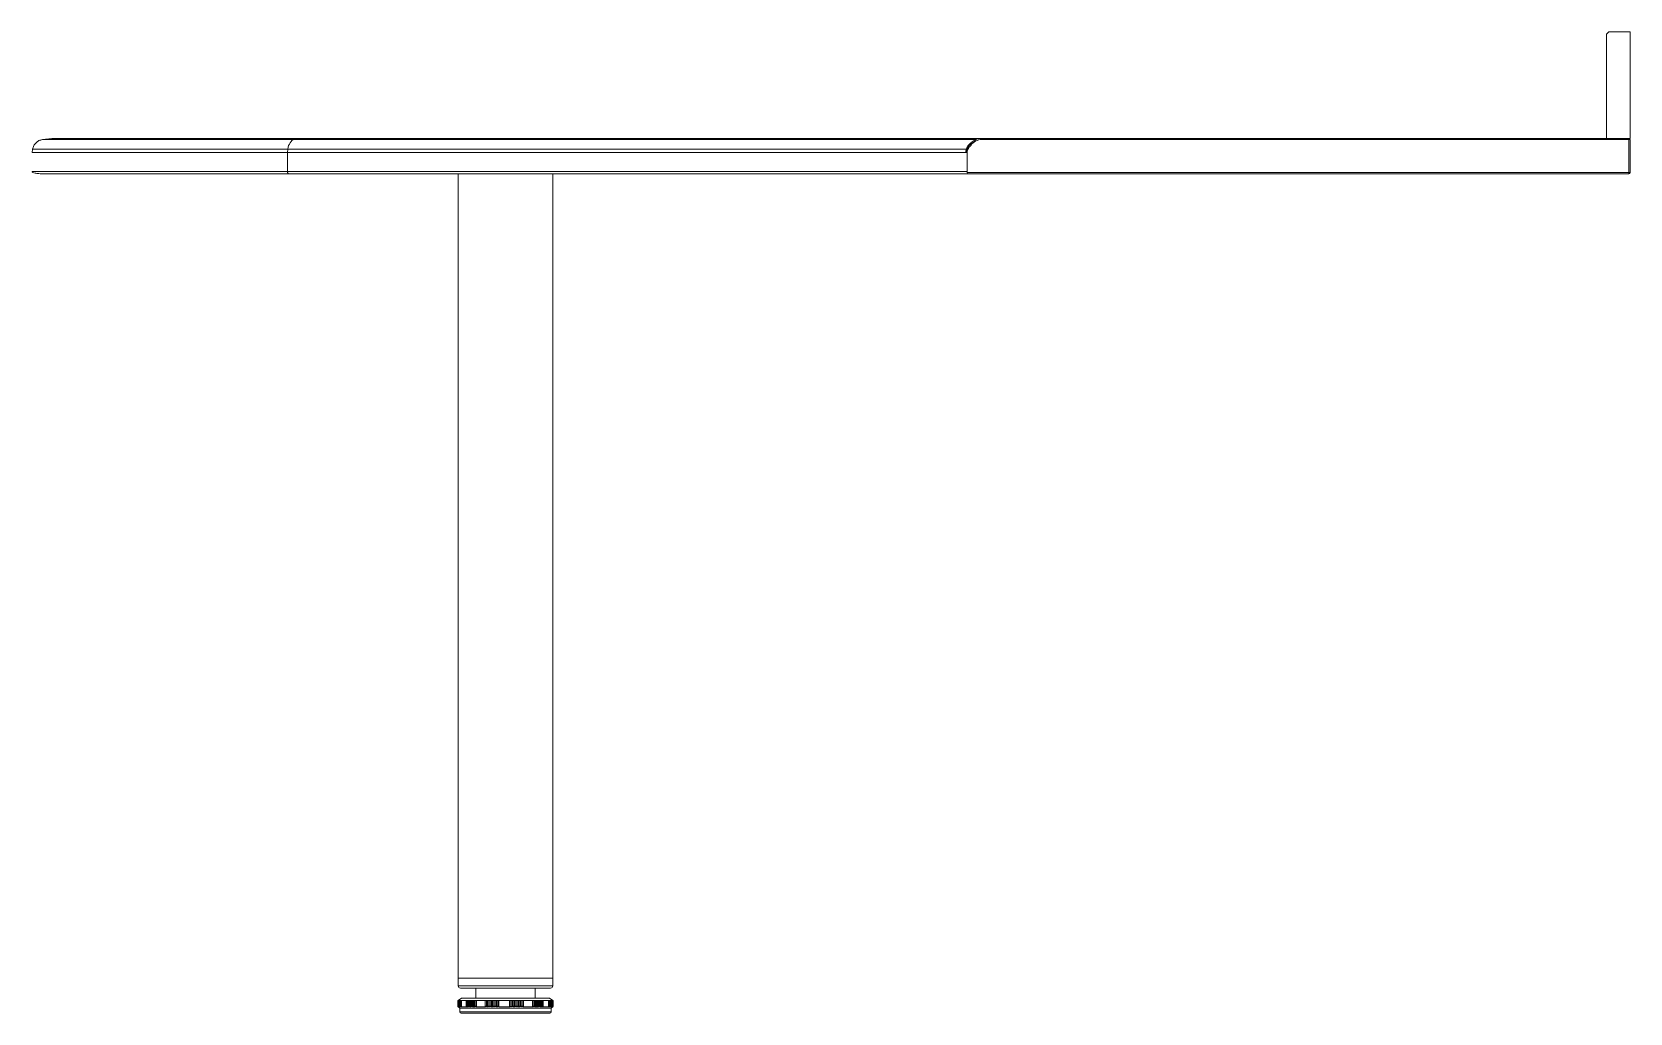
# Paper-space layout '_Arrière' of a CAD drawing. Header units: millimetres. Extents: x -637 to 713, y -756 to 73.
import ezdxf

# ---------------------------------------------------------------- set-up
doc = ezdxf.new("R2010")
doc.units = ezdxf.units.MM

psp = doc.layouts.new('_Arrière')

# ---------------------------------------------------------------- linework, layer by layer
at = {"color": 7, "linetype": 'Continuous', "lineweight": 15}
for p, q in [((695, 73.2), (693, 71.2)), ((693, 71.2), (693, -16.8)), ((695, 73.2), (713, 73.2)), ((713, 73.2), (713, -16.8)), ((-636.5, -25.9), (-637, -28.8)), ((-636.5, -25.9), (152.3, -25.9)), ((-620.4, -16.8), (-628.2, -17.8)), ((-620.4, -16.8), (713, -16.8)), ((-420.8, -25.9), (-421.2, -28.8)), ((-410.5, -16.8), (-415.5, -17.8)), ((152.9, -26), (153.5, -26.3)), ((155, -22.5), (155.4, -22)), ((156.3, -22.5), (155.4, -22)), ((165.5, -16.8), (165.5, -17.8)), ((165.5, -17.8), (713, -17.8)), ((712, -46.8), (712, -16.8)), ((713, -17.8), (713, -45.8)), ((-637, -28.8), (151.8, -28.8)), ((-421.2, -28.9), (-421.2, -44.8)), ((-421.2, -28.9), (151.8, -28.9)), ((152.5, -27.1), (153, -27.4)), ((153, -45.8), (153, -27.4)), ((-637, -44.8), (153, -44.8)), ((-626.8, -46.8), (712, -46.8)), ((-277, -733.3), (-277, -46.8)), ((-197, -733.3), (-197, -46.8)), ((153, -45.8), (713, -45.8)), ((-277, -726.8), (-197, -726.8)), ((-275, -735.3), (-199, -735.3)), ((-262, -735.3), (-262, -743.8)), ((-212, -743.8), (-212, -735.3)), ((-277.4, -745.8), (-277.4, -750.6)), ((-277.4, -745.8), (-276.5, -745.8)), ((-277.3, -745.8), (-277.3, -750.6)), ((-277.1, -745.8), (-277.1, -750.6)), ((-274.2, -743.8), (-277, -745.8)), ((-277, -751), (-277, -751.1)), ((-277, -751.1), (-275.5, -752.3)), ((-277, -751.1), (-276.9, -751.1)), ((-276.9, -745.8), (-276.9, -750.6)), ((-276.7, -745.8), (-276.7, -750.6)), ((-276.5, -745.8), (-276.5, -750.6)), ((-276.5, -745.8), (-196.7, -745.8)), ((-276.2, -745.8), (-276.2, -750.6)), ((-275.9, -745.8), (-275.9, -750.6)), ((-275.6, -745.8), (-275.6, -750.6)), ((-275.5, -752.3), (-275.5, -755.3)), ((-275.5, -752.3), (-198.5, -752.3)), ((-275.2, -745.8), (-275.2, -750.6)), ((-274.8, -745.8), (-274.8, -750.7)), ((-274.2, -743.8), (-199.9, -743.8)), ((-274.1, -751.1), (-274.1, -745.8)), ((-274.1, -751.1), (-269.9, -751.1)), ((-270.1, -745.8), (-270.1, -750.7)), ((-269.4, -745.8), (-269.4, -750.7)), ((-268.8, -745.8), (-268.8, -750.7)), ((-268.1, -745.8), (-268.1, -750.7)), ((-267.3, -745.8), (-267.3, -750.7)), ((-266.6, -745.8), (-266.6, -750.8)), ((-265.8, -745.8), (-265.8, -750.8)), ((-265.1, -745.8), (-265.1, -750.8)), ((-264.2, -745.8), (-264.2, -750.8)), ((-263.4, -745.8), (-263.4, -750.8)), ((-262.6, -745.8), (-262.6, -750.8)), ((-261.6, -751.1), (-261.6, -745.8)), ((-261.6, -751.1), (-254, -751.1)), ((-254.1, -745.8), (-254.1, -750.9)), ((-253.1, -745.8), (-253.1, -750.9)), ((-252.1, -745.8), (-252.1, -750.9)), ((-251, -745.8), (-251, -750.9)), ((-250, -745.8), (-250, -750.9)), ((-248.9, -745.8), (-248.9, -750.9)), ((-247.9, -745.8), (-247.9, -751)), ((-246.8, -745.8), (-246.8, -751)), ((-245.8, -745.8), (-245.8, -751)), ((-244.7, -745.8), (-244.7, -751)), ((-243.6, -745.8), (-243.6, -751)), ((-242.5, -751.1), (-242.5, -745.8)), ((-242.5, -751.1), (-233.6, -751.1)), ((-233.6, -751.1), (-233.6, -745.8)), ((-232.5, -751), (-232.5, -745.8)), ((-231.5, -751), (-231.5, -745.8)), ((-230.4, -751), (-230.4, -745.8)), ((-229.3, -751), (-229.3, -745.8)), ((-228.2, -751), (-228.2, -745.8)), ((-227.2, -751), (-227.2, -745.8)), ((-226.1, -751), (-226.1, -745.8)), ((-225, -750.9), (-225, -745.8)), ((-224, -750.9), (-224, -745.8)), ((-223, -750.9), (-223, -745.8)), ((-222, -751.1), (-214.2, -751.1)), ((-221.9, -750.9), (-221.9, -745.8)), ((-214.2, -751.1), (-214.2, -745.8)), ((-213.2, -750.8), (-213.2, -745.8)), ((-212.3, -750.8), (-212.3, -745.8)), ((-211.4, -750.8), (-211.4, -745.8)), ((-210.6, -750.8), (-210.6, -745.8)), ((-209.8, -750.8), (-209.8, -745.8)), ((-209, -750.8), (-209, -745.8)), ((-208.2, -750.8), (-208.2, -745.8)), ((-207.4, -750.7), (-207.4, -745.8)), ((-206.7, -750.7), (-206.7, -745.8)), ((-206, -750.7), (-206, -745.8)), ((-205.5, -751.1), (-200.8, -751.1)), ((-205.3, -750.7), (-205.3, -745.8)), ((-200.8, -751.1), (-200.8, -745.8)), ((-200.1, -750.7), (-200.1, -745.8)), ((-197, -745.8), (-199.9, -743.8)), ((-199.6, -750.7), (-199.6, -745.8)), ((-199.2, -750.7), (-199.2, -745.8)), ((-198.8, -750.7), (-198.8, -745.8)), ((-198.5, -750.6), (-198.5, -745.8)), ((-198.5, -752.3), (-197, -751.1)), ((-198.5, -755.3), (-198.5, -752.3)), ((-198.1, -750.6), (-198.1, -745.8)), ((-197.8, -750.6), (-197.8, -745.8)), ((-197.6, -750.6), (-197.6, -745.8)), ((-197.4, -751.1), (-197, -751.1)), ((-197.3, -750.6), (-197.3, -745.8)), ((-197.1, -750.6), (-197.1, -745.8)), ((-197, -750.6), (-197, -745.8)), ((-197, -751.1), (-197, -750.7)), ((-196.7, -750.6), (-196.7, -745.8)), ((-274.5, -756.3), (-199.5, -756.3))]:
    psp.add_line(p, q, dxfattribs=at)
at = {"color": 8, "linetype": 'Continuous', "lineweight": 15}
for p, q in [((-628.2, -17.8), (160.6, -17.8)), ((-277, -733.3), (-197, -733.3)), ((-275.5, -755.3), (-198.5, -755.3))]:
    psp.add_line(p, q, dxfattribs=at)
at = {"color": 7, "linetype": 'Continuous', "lineweight": 15, "flags": 128}
for points in [[(-415.5, -17.8), (-416.4, -18.2), (-417.4, -18.7), (-418.2, -19.5), (-419, -20.5), (-419.6, -21.6), (-420.2, -22.9), (-420.6, -24.4), (-420.8, -25.9)], [(151.8, -28.9), (151.8, -28.9), (151.8, -28.9), (151.8, -28.9), (151.8, -28.8), (151.8, -28.8), (151.8, -28.8), (151.8, -28.8), (151.8, -28.8)], [(-421.2, -44.8), (-421.1, -45.2), (-421.1, -45.6), (-421, -46), (-420.8, -46.3), (-420.6, -46.5), (-420.4, -46.7), (-420.2, -46.8), (-419.9, -46.8)]]:
    psp.add_lwpolyline(points, dxfattribs=at)
at = {"color": 8, "linetype": 'Continuous', "lineweight": 15, "flags": 128}
psp.add_lwpolyline([(-421.2, -28.9), (-431.6, -28.9), (-441.9, -28.9), (-452, -28.9), (-461.9, -28.9), (-471.6, -28.9), (-481.1, -28.9), (-490.4, -28.9), (-499.4, -28.9), (-508.3, -28.9), (-516.9, -28.9), (-525.2, -28.9), (-533.3, -28.9), (-541.1, -28.9), (-548.7, -28.9), (-556, -28.9), (-563, -28.9), (-569.7, -28.9), (-576.2, -28.9), (-582.3, -28.9), (-588.1, -28.9), (-593.7, -28.9), (-598.9, -28.9), (-603.8, -28.9), (-608.4, -28.9), (-612.6, -28.9), (-616.5, -28.9), (-620.1, -28.9), (-623.3, -28.9), (-626.3, -28.9), (-628.8, -28.9), (-631, -28.9), (-632.9, -28.9), (-634.4, -28.9), (-635.6, -28.9), (-636.4, -28.9), (-636.9, -28.9), (-637, -28.9)], dxfattribs=at)
at = {"color": 7, "linetype": 'Continuous', "lineweight": 15}
for centre, radius, start, end in [((153.5, -21.6), 4.46, 253.9062, 261.9746), ((165.4, -29.1), 12.3, 89.8671, 144.4408), ((165.4, -29.1), 11.3, 89.8143, 144.3406), ((712, -17.8), 1, 0, 90), ((-636, -28.9), 1, 169.7727, 180), ((-419, -28.9), 2.15, 175.2709, 180.0118), ((-419, -28.9), 2.15, 175.2708, 180.0118), ((154.1, -45.7), 1.13, 186.3035, 275.1509), ((712, -45.8), 1, 270, 360), ((-275, -733.3), 2, 180, 270), ((-199, -733.3), 2, 270, 0), ((-274.5, -755.3), 1, 180, 270), ((-199.5, -755.3), 1, 270, 0)]:
    psp.add_arc(centre, radius, start, end, dxfattribs=at)
for points, knots in [([(-628.2, -17.8), (-629.2, -18.1), (-631.2, -18.5), (-633.7, -20.4), (-635.7, -22.9), (-636.2, -24.9), (-636.5, -25.9)], [0, 0, 0, 0, 0.247759, 0.496623, 0.747221, 1, 1, 1, 1]), ([(152.5, -27.1), (152.6, -26.9), (152.6, -26.7), (152.7, -26.6), (152.8, -26.4), (152.8, -26.2), (152.9, -26)], [0, 0, 0, 0, 0.00058017, 0.00058017, 0.00058017, 0.001167577, 0.001167577, 0.001167577, 0.001167577]), ([(153.5, -26.3), (153.4, -26.5), (153.3, -26.7), (153.3, -26.8), (153.2, -27), (153.1, -27.2), (153, -27.4)], [0, 0, 0, 0, 0.000574902, 0.000574902, 0.000574902, 0.001149821, 0.001149821, 0.001149821, 0.001149821]), ([(156.3, -22.5), (155.8, -23.2), (155.3, -23.8), (154.6, -24.7), (154.3, -25), (153.9, -25.6), (153.7, -26), (153.5, -26.3)], [0, 0, 0, 0, 0.5, 0.5, 0.75, 0.75, 1, 1, 1, 1]), ([(155, -22.5), (155.1, -22.4), (155.1, -22.4), (155.2, -22.3), (155.2, -22.3)], [0, 0, 0, 0, 0.899087, 1, 1, 1, 1]), ([(151.8, -28.8), (151.8, -28.7), (151.9, -28.7), (151.9, -28.7), (151.9, -28.6), (152, -28.5), (152, -28.5), (152.1, -28.3), (152.2, -28.1), (152.3, -27.7), (152.4, -27.4), (152.5, -27.1)], [0, 0, 0, 0, 0.0625, 0.0625, 0.125, 0.125, 0.25, 0.25, 0.5, 0.5, 1, 1, 1, 1]), ([(153, -27.4), (152.9, -27.7), (152.7, -28), (152.4, -28.4), (152.3, -28.6), (152.2, -28.7), (152.1, -28.8), (152, -28.9), (151.9, -28.9), (151.8, -28.9)], [0, 0, 0, 0, 0.5, 0.5, 0.75, 0.75, 0.875, 0.875, 1, 1, 1, 1]), ([(-637, -44.9), (-636.9, -45.2), (-636.6, -45.6), (-634.6, -46.3), (-631.4, -46.7), (-628.4, -46.8), (-626.8, -46.8)], [0, 0, 0, 0, 0.229688, 0.486377, 0.743264, 1, 1, 1, 1]), ([(-276.8, -751.1), (-276.9, -751), (-277.1, -750.9), (-277.2, -750.7), (-277.3, -750.7), (-277.4, -750.6), (-277.4, -750.6), (-277.4, -750.6), (-277.4, -750.6), (-277.3, -750.7), (-277.3, -750.7), (-277.2, -750.9), (-277, -751), (-276.9, -751.1)], [0, 0, 0, 0, 0.25, 0.25, 0.375, 0.375, 0.5, 0.5, 0.625, 0.625, 0.75, 0.75, 1, 1, 1, 1]), ([(-276.7, -751.1), (-276.8, -751), (-276.9, -750.9), (-277.1, -750.7), (-277.1, -750.7), (-277.2, -750.6), (-277.3, -750.6), (-277.3, -750.6), (-277.3, -750.6), (-277.2, -750.7), (-277.2, -750.7), (-277, -750.9), (-276.9, -751), (-276.8, -751.1)], [0, 0, 0, 0, 0.25, 0.25, 0.375, 0.375, 0.5, 0.5, 0.625, 0.625, 0.75, 0.75, 1, 1, 1, 1]), ([(-276.5, -751.1), (-276.6, -751), (-276.7, -750.9), (-276.9, -750.7), (-277, -750.7), (-277.1, -750.6), (-277.1, -750.6), (-277.1, -750.6), (-277.1, -750.6), (-277.1, -750.7), (-277, -750.7), (-276.9, -750.9), (-276.8, -751), (-276.7, -751.1)], [0, 0, 0, 0, 0.25, 0.25, 0.375, 0.375, 0.5, 0.5, 0.625, 0.625, 0.75, 0.75, 1, 1, 1, 1]), ([(-276.3, -751.1), (-276.4, -751), (-276.6, -750.9), (-276.7, -750.7), (-276.8, -750.7), (-276.9, -750.6), (-276.9, -750.6), (-276.9, -750.6), (-276.9, -750.6), (-276.9, -750.7), (-276.9, -750.7), (-276.7, -750.9), (-276.6, -751), (-276.5, -751.1)], [0, 0, 0, 0, 0.25, 0.25, 0.375, 0.375, 0.5, 0.5, 0.625, 0.625, 0.75, 0.75, 1, 1, 1, 1]), ([(-276.1, -751.1), (-276.2, -751), (-276.3, -750.9), (-276.5, -750.7), (-276.6, -750.7), (-276.7, -750.6), (-276.7, -750.6), (-276.7, -750.6), (-276.7, -750.6), (-276.7, -750.7), (-276.7, -750.7), (-276.5, -750.9), (-276.4, -751), (-276.3, -751.1)], [0, 0, 0, 0, 0.25, 0.25, 0.375, 0.375, 0.5, 0.5, 0.625, 0.625, 0.75, 0.75, 1, 1, 1, 1]), ([(-275.8, -751.1), (-275.9, -751), (-276.1, -750.9), (-276.3, -750.7), (-276.3, -750.7), (-276.4, -750.6), (-276.5, -750.6), (-276.5, -750.6), (-276.5, -750.6), (-276.5, -750.7), (-276.4, -750.7), (-276.3, -750.9), (-276.2, -751), (-276.1, -751.1)], [0, 0, 0, 0, 0.25, 0.25, 0.375, 0.375, 0.5, 0.5, 0.625, 0.625, 0.75, 0.75, 1, 1, 1, 1]), ([(-275.5, -751.1), (-275.6, -751), (-275.8, -750.9), (-276, -750.7), (-276, -750.7), (-276.1, -750.6), (-276.2, -750.6), (-276.2, -750.6), (-276.2, -750.6), (-276.2, -750.7), (-276.2, -750.7), (-276, -750.9), (-275.9, -751), (-275.8, -751.1)], [0, 0, 0, 0, 0.25, 0.25, 0.375, 0.375, 0.5, 0.5, 0.625, 0.625, 0.75, 0.75, 1, 1, 1, 1]), ([(-275.2, -751.1), (-275.3, -751), (-275.5, -750.9), (-275.7, -750.7), (-275.7, -750.7), (-275.8, -750.6), (-275.9, -750.6), (-275.9, -750.6), (-275.9, -750.6), (-275.9, -750.7), (-275.9, -750.7), (-275.8, -750.9), (-275.6, -751), (-275.5, -751.1)], [0, 0, 0, 0, 0.25, 0.25, 0.375, 0.375, 0.5, 0.5, 0.625, 0.625, 0.75, 0.75, 1, 1, 1, 1]), ([(-274.9, -751.1), (-275, -751), (-275.1, -750.9), (-275.3, -750.7), (-275.4, -750.7), (-275.5, -750.6), (-275.5, -750.6), (-275.6, -750.6), (-275.6, -750.6), (-275.6, -750.7), (-275.5, -750.7), (-275.4, -750.9), (-275.3, -751), (-275.2, -751.1)], [0, 0, 0, 0, 0.25, 0.25, 0.375, 0.375, 0.5, 0.5, 0.625, 0.625, 0.75, 0.75, 1, 1, 1, 1]), ([(-274.5, -751.1), (-274.6, -751), (-274.8, -750.9), (-275, -750.7), (-275, -750.7), (-275.1, -750.6), (-275.2, -750.6), (-275.2, -750.6), (-275.2, -750.6), (-275.2, -750.7), (-275.2, -750.7), (-275.1, -750.9), (-275, -751), (-274.9, -751.1)], [0, 0, 0, 0, 0.25, 0.25, 0.375, 0.375, 0.5, 0.5, 0.625, 0.625, 0.75, 0.75, 1, 1, 1, 1]), ([(-274.1, -751.1), (-274.2, -751), (-274.4, -750.9), (-274.6, -750.7), (-274.6, -750.7), (-274.7, -750.6), (-274.8, -750.6), (-274.8, -750.6), (-274.9, -750.6), (-274.8, -750.7), (-274.8, -750.7), (-274.7, -750.9), (-274.6, -751), (-274.5, -751.1)], [0, 0, 0, 0, 0.25, 0.25, 0.375, 0.375, 0.5, 0.5, 0.625, 0.625, 0.75, 0.75, 1, 1, 1, 1]), ([(-269.2, -751.1), (-269.3, -751), (-269.5, -750.9), (-269.7, -750.7), (-269.7, -750.7), (-269.9, -750.6), (-269.9, -750.6), (-270, -750.6), (-270.1, -750.6), (-270.1, -750.7), (-270.1, -750.7), (-270, -750.9), (-270, -751), (-269.9, -751.1)], [0, 0, 0, 0, 0.25, 0.25, 0.375, 0.375, 0.5, 0.5, 0.625, 0.625, 0.75, 0.75, 1, 1, 1, 1]), ([(-268.6, -751.1), (-268.7, -751), (-268.8, -750.9), (-269, -750.7), (-269.1, -750.7), (-269.2, -750.6), (-269.3, -750.6), (-269.4, -750.6), (-269.4, -750.6), (-269.4, -750.7), (-269.4, -750.7), (-269.4, -750.9), (-269.3, -751), (-269.2, -751.1)], [0, 0, 0, 0, 0.25, 0.25, 0.375, 0.375, 0.5, 0.5, 0.625, 0.625, 0.75, 0.75, 1, 1, 1, 1]), ([(-267.9, -751.1), (-268, -751), (-268.1, -750.9), (-268.3, -750.7), (-268.4, -750.7), (-268.5, -750.6), (-268.6, -750.6), (-268.7, -750.6), (-268.7, -750.6), (-268.8, -750.7), (-268.8, -750.7), (-268.7, -750.9), (-268.7, -751), (-268.6, -751.1)], [0, 0, 0, 0, 0.25, 0.25, 0.375, 0.375, 0.5, 0.5, 0.625, 0.625, 0.75, 0.75, 1, 1, 1, 1]), ([(-267.2, -751.1), (-267.3, -751), (-267.4, -750.9), (-267.6, -750.7), (-267.7, -750.7), (-267.8, -750.6), (-267.9, -750.6), (-268, -750.6), (-268, -750.6), (-268.1, -750.7), (-268.1, -750.7), (-268, -750.9), (-268, -751), (-267.9, -751.1)], [0, 0, 0, 0, 0.25, 0.25, 0.375, 0.375, 0.5, 0.5, 0.625, 0.625, 0.75, 0.75, 1, 1, 1, 1]), ([(-266.4, -751.1), (-266.5, -751), (-266.6, -750.9), (-266.9, -750.7), (-266.9, -750.7), (-267.1, -750.6), (-267.2, -750.6), (-267.3, -750.6), (-267.3, -750.6), (-267.3, -750.7), (-267.4, -750.7), (-267.3, -750.9), (-267.3, -751), (-267.2, -751.1)], [0, 0, 0, 0, 0.25, 0.25, 0.375, 0.375, 0.5, 0.5, 0.625, 0.625, 0.75, 0.75, 1, 1, 1, 1]), ([(-265.7, -751.1), (-265.8, -751), (-265.9, -750.9), (-266.1, -750.7), (-266.2, -750.7), (-266.3, -750.6), (-266.4, -750.6), (-266.5, -750.6), (-266.6, -750.6), (-266.6, -750.7), (-266.6, -750.7), (-266.6, -750.9), (-266.5, -751), (-266.4, -751.1)], [0, 0, 0, 0, 0.25, 0.25, 0.375, 0.375, 0.5, 0.5, 0.625, 0.625, 0.75, 0.75, 1, 1, 1, 1]), ([(-264.9, -751.1), (-265, -751), (-265.1, -750.9), (-265.3, -750.7), (-265.4, -750.7), (-265.5, -750.6), (-265.6, -750.6), (-265.7, -750.6), (-265.8, -750.6), (-265.8, -750.7), (-265.8, -750.7), (-265.8, -750.9), (-265.8, -751), (-265.7, -751.1)], [0, 0, 0, 0, 0.25, 0.25, 0.375, 0.375, 0.5, 0.5, 0.625, 0.625, 0.75, 0.75, 1, 1, 1, 1]), ([(-264.1, -751.1), (-264.2, -751), (-264.3, -750.9), (-264.5, -750.7), (-264.6, -750.7), (-264.7, -750.6), (-264.8, -750.6), (-264.9, -750.6), (-265, -750.6), (-265, -750.7), (-265.1, -750.7), (-265, -750.9), (-265, -751), (-264.9, -751.1)], [0, 0, 0, 0, 0.25, 0.25, 0.375, 0.375, 0.5, 0.5, 0.625, 0.625, 0.75, 0.75, 1, 1, 1, 1]), ([(-263.3, -751.1), (-263.4, -751), (-263.5, -750.9), (-263.7, -750.7), (-263.8, -750.7), (-263.9, -750.6), (-264, -750.6), (-264.1, -750.6), (-264.2, -750.6), (-264.2, -750.7), (-264.2, -750.7), (-264.2, -750.9), (-264.2, -751), (-264.1, -751.1)], [0, 0, 0, 0, 0.25, 0.25, 0.375, 0.375, 0.5, 0.5, 0.625, 0.625, 0.75, 0.75, 1, 1, 1, 1]), ([(-262.5, -751.1), (-262.5, -751), (-262.6, -750.9), (-262.9, -750.7), (-262.9, -750.7), (-263.1, -750.6), (-263.2, -750.6), (-263.3, -750.6), (-263.3, -750.6), (-263.4, -750.7), (-263.4, -750.7), (-263.4, -750.9), (-263.4, -751), (-263.3, -751.1)], [0, 0, 0, 0, 0.25, 0.25, 0.375, 0.375, 0.5, 0.5, 0.625, 0.625, 0.75, 0.75, 1, 1, 1, 1]), ([(-261.6, -751.1), (-261.7, -751), (-261.8, -750.9), (-262, -750.7), (-262.1, -750.7), (-262.2, -750.6), (-262.3, -750.6), (-262.4, -750.6), (-262.5, -750.6), (-262.6, -750.7), (-262.6, -750.7), (-262.6, -750.9), (-262.5, -751), (-262.5, -751.1)], [0, 0, 0, 0, 0.25, 0.25, 0.375, 0.375, 0.5, 0.5, 0.625, 0.625, 0.75, 0.75, 1, 1, 1, 1]), ([(-253, -751.1), (-253.1, -751), (-253.2, -750.9), (-253.4, -750.7), (-253.4, -750.7), (-253.6, -750.6), (-253.7, -750.6), (-253.8, -750.6), (-253.9, -750.6), (-254, -750.7), (-254, -750.7), (-254.1, -750.9), (-254.1, -751), (-254, -751.1)], [0, 0, 0, 0, 0.25, 0.25, 0.375, 0.375, 0.5, 0.5, 0.625, 0.625, 0.75, 0.75, 1, 1, 1, 1]), ([(-252, -751.1), (-252.1, -751), (-252.2, -750.9), (-252.3, -750.7), (-252.4, -750.7), (-252.6, -750.6), (-252.7, -750.6), (-252.8, -750.6), (-252.9, -750.6), (-253, -750.7), (-253, -750.7), (-253.1, -750.9), (-253.1, -751), (-253, -751.1)], [0, 0, 0, 0, 0.25, 0.25, 0.375, 0.375, 0.5, 0.5, 0.625, 0.625, 0.75, 0.75, 1, 1, 1, 1]), ([(-251, -751.1), (-251, -751), (-251.1, -750.9), (-251.3, -750.7), (-251.4, -750.7), (-251.5, -750.6), (-251.6, -750.6), (-251.8, -750.6), (-251.9, -750.6), (-252, -750.7), (-252, -750.7), (-252.1, -750.9), (-252.1, -751), (-252, -751.1)], [0, 0, 0, 0, 0.25, 0.25, 0.375, 0.375, 0.5, 0.5, 0.625, 0.625, 0.75, 0.75, 1, 1, 1, 1]), ([(-250, -751.1), (-250, -751), (-250.1, -750.9), (-250.3, -750.7), (-250.3, -750.7), (-250.5, -750.6), (-250.6, -750.6), (-250.7, -750.6), (-250.8, -750.6), (-250.9, -750.7), (-251, -750.7), (-251, -750.9), (-251, -751), (-251, -751.1)], [0, 0, 0, 0, 0.25, 0.25, 0.375, 0.375, 0.5, 0.5, 0.625, 0.625, 0.75, 0.75, 1, 1, 1, 1]), ([(-248.9, -751.1), (-249, -751), (-249, -750.9), (-249.2, -750.7), (-249.3, -750.7), (-249.5, -750.6), (-249.5, -750.6), (-249.7, -750.6), (-249.8, -750.6), (-249.9, -750.7), (-249.9, -750.7), (-250, -750.9), (-250, -751), (-250, -751.1)], [0, 0, 0, 0, 0.25, 0.25, 0.375, 0.375, 0.5, 0.5, 0.625, 0.625, 0.75, 0.75, 1, 1, 1, 1]), ([(-247.9, -751.1), (-247.9, -751), (-248, -750.9), (-248.2, -750.7), (-248.2, -750.7), (-248.4, -750.6), (-248.5, -750.6), (-248.6, -750.6), (-248.7, -750.6), (-248.8, -750.7), (-248.9, -750.7), (-249, -750.9), (-249, -751), (-248.9, -751.1)], [0, 0, 0, 0, 0.25, 0.25, 0.375, 0.375, 0.5, 0.5, 0.625, 0.625, 0.75, 0.75, 1, 1, 1, 1]), ([(-246.8, -751.1), (-246.8, -751), (-246.9, -750.9), (-247.1, -750.7), (-247.2, -750.7), (-247.3, -750.6), (-247.4, -750.6), (-247.6, -750.6), (-247.6, -750.6), (-247.8, -750.7), (-247.8, -750.7), (-247.9, -750.9), (-247.9, -751), (-247.9, -751.1)], [0, 0, 0, 0, 0.25, 0.25, 0.375, 0.375, 0.5, 0.5, 0.625, 0.625, 0.75, 0.75, 1, 1, 1, 1]), ([(-245.7, -751.1), (-245.8, -751), (-245.8, -750.9), (-246, -750.7), (-246.1, -750.7), (-246.2, -750.6), (-246.3, -750.6), (-246.5, -750.6), (-246.6, -750.6), (-246.7, -750.7), (-246.7, -750.7), (-246.8, -750.9), (-246.8, -751), (-246.8, -751.1)], [0, 0, 0, 0, 0.25, 0.25, 0.375, 0.375, 0.5, 0.5, 0.625, 0.625, 0.75, 0.75, 1, 1, 1, 1]), ([(-244.7, -751.1), (-244.7, -751), (-244.8, -750.9), (-244.9, -750.7), (-245, -750.7), (-245.2, -750.6), (-245.2, -750.6), (-245.4, -750.6), (-245.5, -750.6), (-245.6, -750.7), (-245.7, -750.7), (-245.8, -750.9), (-245.8, -751), (-245.7, -751.1)], [0, 0, 0, 0, 0.25, 0.25, 0.375, 0.375, 0.5, 0.5, 0.625, 0.625, 0.75, 0.75, 1, 1, 1, 1]), ([(-243.6, -751.1), (-243.6, -751), (-243.7, -750.9), (-243.9, -750.7), (-243.9, -750.7), (-244.1, -750.6), (-244.2, -750.6), (-244.3, -750.6), (-244.4, -750.6), (-244.5, -750.7), (-244.6, -750.7), (-244.7, -750.9), (-244.7, -751), (-244.7, -751.1)], [0, 0, 0, 0, 0.25, 0.25, 0.375, 0.375, 0.5, 0.5, 0.625, 0.625, 0.75, 0.75, 1, 1, 1, 1]), ([(-242.5, -751.1), (-242.5, -751), (-242.6, -750.9), (-242.8, -750.7), (-242.8, -750.7), (-243, -750.6), (-243.1, -750.6), (-243.2, -750.6), (-243.3, -750.6), (-243.4, -750.7), (-243.5, -750.7), (-243.6, -750.9), (-243.6, -751), (-243.6, -751.1)], [0, 0, 0, 0, 0.25, 0.25, 0.375, 0.375, 0.5, 0.5, 0.625, 0.625, 0.75, 0.75, 1, 1, 1, 1]), ([(-232.6, -751.1), (-232.5, -751), (-232.6, -750.9), (-232.7, -750.7), (-232.7, -750.7), (-232.9, -750.6), (-233, -750.6), (-233.1, -750.6), (-233.2, -750.6), (-233.4, -750.7), (-233.4, -750.7), (-233.6, -750.9), (-233.6, -751), (-233.6, -751.1)], [0, 0, 0, 0, 0.25, 0.25, 0.375, 0.375, 0.5, 0.5, 0.625, 0.625, 0.75, 0.75, 1, 1, 1, 1]), ([(-231.5, -751.1), (-231.4, -751), (-231.5, -750.9), (-231.6, -750.7), (-231.6, -750.7), (-231.8, -750.6), (-231.9, -750.6), (-232, -750.6), (-232.1, -750.6), (-232.3, -750.7), (-232.3, -750.7), (-232.5, -750.9), (-232.5, -751), (-232.6, -751.1)], [0, 0, 0, 0, 0.25, 0.25, 0.375, 0.375, 0.5, 0.5, 0.625, 0.625, 0.75, 0.75, 1, 1, 1, 1]), ([(-230.4, -751.1), (-230.4, -751), (-230.4, -750.9), (-230.5, -750.7), (-230.5, -750.7), (-230.7, -750.6), (-230.8, -750.6), (-230.9, -750.6), (-231, -750.6), (-231.2, -750.7), (-231.2, -750.7), (-231.4, -750.9), (-231.4, -751), (-231.5, -751.1)], [0, 0, 0, 0, 0.25, 0.25, 0.375, 0.375, 0.5, 0.5, 0.625, 0.625, 0.75, 0.75, 1, 1, 1, 1]), ([(-229.3, -751.1), (-229.3, -751), (-229.3, -750.9), (-229.4, -750.7), (-229.5, -750.7), (-229.6, -750.6), (-229.7, -750.6), (-229.8, -750.6), (-229.9, -750.6), (-230.1, -750.7), (-230.1, -750.7), (-230.3, -750.9), (-230.4, -751), (-230.4, -751.1)], [0, 0, 0, 0, 0.25, 0.25, 0.375, 0.375, 0.5, 0.5, 0.625, 0.625, 0.75, 0.75, 1, 1, 1, 1]), ([(-228.2, -751.1), (-228.2, -751), (-228.2, -750.9), (-228.3, -750.7), (-228.4, -750.7), (-228.5, -750.6), (-228.6, -750.6), (-228.7, -750.6), (-228.8, -750.6), (-229, -750.7), (-229, -750.7), (-229.2, -750.9), (-229.3, -751), (-229.3, -751.1)], [0, 0, 0, 0, 0.25, 0.25, 0.375, 0.375, 0.5, 0.5, 0.625, 0.625, 0.75, 0.75, 1, 1, 1, 1]), ([(-227.2, -751.1), (-227.1, -751), (-227.2, -750.9), (-227.2, -750.7), (-227.3, -750.7), (-227.4, -750.6), (-227.5, -750.6), (-227.7, -750.6), (-227.7, -750.6), (-227.9, -750.7), (-228, -750.7), (-228.1, -750.9), (-228.2, -751), (-228.2, -751.1)], [0, 0, 0, 0, 0.25, 0.25, 0.375, 0.375, 0.5, 0.5, 0.625, 0.625, 0.75, 0.75, 1, 1, 1, 1]), ([(-226.1, -751.1), (-226.1, -751), (-226.1, -750.9), (-226.2, -750.7), (-226.2, -750.7), (-226.3, -750.6), (-226.4, -750.6), (-226.6, -750.6), (-226.7, -750.6), (-226.8, -750.7), (-226.9, -750.7), (-227.1, -750.9), (-227.1, -751), (-227.2, -751.1)], [0, 0, 0, 0, 0.25, 0.25, 0.375, 0.375, 0.5, 0.5, 0.625, 0.625, 0.75, 0.75, 1, 1, 1, 1]), ([(-225.1, -751.1), (-225, -751), (-225, -750.9), (-225.1, -750.7), (-225.2, -750.7), (-225.3, -750.6), (-225.3, -750.6), (-225.5, -750.6), (-225.6, -750.6), (-225.7, -750.7), (-225.8, -750.7), (-226, -750.9), (-226.1, -751), (-226.1, -751.1)], [0, 0, 0, 0, 0.25, 0.25, 0.375, 0.375, 0.5, 0.5, 0.625, 0.625, 0.75, 0.75, 1, 1, 1, 1]), ([(-224, -751.1), (-224, -751), (-224, -750.9), (-224.1, -750.7), (-224.1, -750.7), (-224.2, -750.6), (-224.3, -750.6), (-224.4, -750.6), (-224.5, -750.6), (-224.7, -750.7), (-224.8, -750.7), (-224.9, -750.9), (-225, -751), (-225.1, -751.1)], [0, 0, 0, 0, 0.25, 0.25, 0.375, 0.375, 0.5, 0.5, 0.625, 0.625, 0.75, 0.75, 1, 1, 1, 1]), ([(-223, -751.1), (-222.9, -751), (-222.9, -750.9), (-223, -750.7), (-223.1, -750.7), (-223.2, -750.6), (-223.2, -750.6), (-223.4, -750.6), (-223.5, -750.6), (-223.6, -750.7), (-223.7, -750.7), (-223.9, -750.9), (-224, -751), (-224, -751.1)], [0, 0, 0, 0, 0.25, 0.25, 0.375, 0.375, 0.5, 0.5, 0.625, 0.625, 0.75, 0.75, 1, 1, 1, 1]), ([(-222, -751.1), (-221.9, -751), (-221.9, -750.9), (-222, -750.7), (-222, -750.7), (-222.1, -750.6), (-222.2, -750.6), (-222.4, -750.6), (-222.4, -750.6), (-222.6, -750.7), (-222.7, -750.7), (-222.9, -750.9), (-222.9, -751), (-223, -751.1)], [0, 0, 0, 0, 0.25, 0.25, 0.375, 0.375, 0.5, 0.5, 0.625, 0.625, 0.75, 0.75, 1, 1, 1, 1]), ([(-213.3, -751.1), (-213.2, -751), (-213.2, -750.9), (-213.2, -750.7), (-213.2, -750.7), (-213.3, -750.6), (-213.3, -750.6), (-213.5, -750.6), (-213.5, -750.6), (-213.7, -750.7), (-213.8, -750.7), (-214, -750.9), (-214.1, -751), (-214.2, -751.1)], [0, 0, 0, 0, 0.25, 0.25, 0.375, 0.375, 0.5, 0.5, 0.625, 0.625, 0.75, 0.75, 1, 1, 1, 1]), ([(-212.4, -751.1), (-212.3, -751), (-212.3, -750.9), (-212.3, -750.7), (-212.3, -750.7), (-212.4, -750.6), (-212.4, -750.6), (-212.6, -750.6), (-212.7, -750.6), (-212.8, -750.7), (-212.9, -750.7), (-213.1, -750.9), (-213.2, -751), (-213.3, -751.1)], [0, 0, 0, 0, 0.25, 0.25, 0.375, 0.375, 0.5, 0.5, 0.625, 0.625, 0.75, 0.75, 1, 1, 1, 1]), ([(-211.6, -751.1), (-211.5, -751), (-211.4, -750.9), (-211.4, -750.7), (-211.5, -750.7), (-211.5, -750.6), (-211.6, -750.6), (-211.7, -750.6), (-211.8, -750.6), (-211.9, -750.7), (-212, -750.7), (-212.2, -750.9), (-212.3, -751), (-212.4, -751.1)], [0, 0, 0, 0, 0.25, 0.25, 0.375, 0.375, 0.5, 0.5, 0.625, 0.625, 0.75, 0.75, 1, 1, 1, 1]), ([(-210.7, -751.1), (-210.6, -751), (-210.6, -750.9), (-210.6, -750.7), (-210.6, -750.7), (-210.7, -750.6), (-210.7, -750.6), (-210.8, -750.6), (-210.9, -750.6), (-211.1, -750.7), (-211.1, -750.7), (-211.4, -750.9), (-211.5, -751), (-211.6, -751.1)], [0, 0, 0, 0, 0.25, 0.25, 0.375, 0.375, 0.5, 0.5, 0.625, 0.625, 0.75, 0.75, 1, 1, 1, 1]), ([(-209.9, -751.1), (-209.8, -751), (-209.8, -750.9), (-209.8, -750.7), (-209.8, -750.7), (-209.8, -750.6), (-209.9, -750.6), (-210, -750.6), (-210.1, -750.6), (-210.2, -750.7), (-210.3, -750.7), (-210.5, -750.9), (-210.6, -751), (-210.7, -751.1)], [0, 0, 0, 0, 0.25, 0.25, 0.375, 0.375, 0.5, 0.5, 0.625, 0.625, 0.75, 0.75, 1, 1, 1, 1]), ([(-209.1, -751.1), (-209, -751), (-209, -750.9), (-209, -750.7), (-209, -750.7), (-209, -750.6), (-209.1, -750.6), (-209.2, -750.6), (-209.3, -750.6), (-209.4, -750.7), (-209.5, -750.7), (-209.7, -750.9), (-209.8, -751), (-209.9, -751.1)], [0, 0, 0, 0, 0.25, 0.25, 0.375, 0.375, 0.5, 0.5, 0.625, 0.625, 0.75, 0.75, 1, 1, 1, 1]), ([(-208.3, -751.1), (-208.2, -751), (-208.2, -750.9), (-208.2, -750.7), (-208.2, -750.7), (-208.2, -750.6), (-208.3, -750.6), (-208.4, -750.6), (-208.5, -750.6), (-208.6, -750.7), (-208.7, -750.7), (-208.9, -750.9), (-209, -751), (-209.1, -751.1)], [0, 0, 0, 0, 0.25, 0.25, 0.375, 0.375, 0.5, 0.5, 0.625, 0.625, 0.75, 0.75, 1, 1, 1, 1]), ([(-207.6, -751.1), (-207.5, -751), (-207.4, -750.9), (-207.4, -750.7), (-207.4, -750.7), (-207.5, -750.6), (-207.5, -750.6), (-207.6, -750.6), (-207.7, -750.6), (-207.8, -750.7), (-207.9, -750.7), (-208.1, -750.9), (-208.2, -751), (-208.3, -751.1)], [0, 0, 0, 0, 0.25, 0.25, 0.375, 0.375, 0.5, 0.5, 0.625, 0.625, 0.75, 0.75, 1, 1, 1, 1]), ([(-206.9, -751.1), (-206.8, -751), (-206.7, -750.9), (-206.7, -750.7), (-206.7, -750.7), (-206.7, -750.6), (-206.8, -750.6), (-206.9, -750.6), (-206.9, -750.6), (-207.1, -750.7), (-207.2, -750.7), (-207.4, -750.9), (-207.5, -751), (-207.6, -751.1)], [0, 0, 0, 0, 0.25, 0.25, 0.375, 0.375, 0.5, 0.5, 0.625, 0.625, 0.75, 0.75, 1, 1, 1, 1]), ([(-206.2, -751.1), (-206.1, -751), (-206, -750.9), (-205.9, -750.7), (-206, -750.7), (-206, -750.6), (-206, -750.6), (-206.1, -750.6), (-206.2, -750.6), (-206.3, -750.7), (-206.4, -750.7), (-206.6, -750.9), (-206.8, -751), (-206.9, -751.1)], [0, 0, 0, 0, 0.25, 0.25, 0.375, 0.375, 0.5, 0.5, 0.625, 0.625, 0.75, 0.75, 1, 1, 1, 1]), ([(-205.5, -751.1), (-205.4, -751), (-205.3, -750.9), (-205.3, -750.7), (-205.3, -750.7), (-205.3, -750.6), (-205.3, -750.6), (-205.4, -750.6), (-205.5, -750.6), (-205.6, -750.7), (-205.7, -750.7), (-205.9, -750.9), (-206.1, -751), (-206.2, -751.1)], [0, 0, 0, 0, 0.25, 0.25, 0.375, 0.375, 0.5, 0.5, 0.625, 0.625, 0.75, 0.75, 1, 1, 1, 1]), ([(-200.4, -751.1), (-200.3, -751), (-200.2, -750.9), (-200.1, -750.7), (-200.1, -750.7), (-200.1, -750.6), (-200.1, -750.6), (-200.1, -750.6), (-200.2, -750.6), (-200.3, -750.7), (-200.4, -750.7), (-200.6, -750.9), (-200.7, -751), (-200.8, -751.1)], [0, 0, 0, 0, 0.25, 0.25, 0.375, 0.375, 0.5, 0.5, 0.625, 0.625, 0.75, 0.75, 1, 1, 1, 1]), ([(-200, -751.1), (-199.8, -751), (-199.7, -750.9), (-199.6, -750.7), (-199.6, -750.7), (-199.6, -750.6), (-199.6, -750.6), (-199.7, -750.6), (-199.7, -750.6), (-199.9, -750.7), (-199.9, -750.7), (-200.1, -750.9), (-200.3, -751), (-200.4, -751.1)], [0, 0, 0, 0, 0.25, 0.25, 0.375, 0.375, 0.5, 0.5, 0.625, 0.625, 0.75, 0.75, 1, 1, 1, 1]), ([(-199.6, -751.1), (-199.4, -751), (-199.3, -750.9), (-199.2, -750.7), (-199.2, -750.7), (-199.2, -750.6), (-199.2, -750.6), (-199.3, -750.6), (-199.3, -750.6), (-199.4, -750.7), (-199.5, -750.7), (-199.7, -750.9), (-199.8, -751), (-200, -751.1)], [0, 0, 0, 0, 0.25, 0.25, 0.375, 0.375, 0.5, 0.5, 0.625, 0.625, 0.75, 0.75, 1, 1, 1, 1]), ([(-199.2, -751.1), (-199.1, -751), (-199, -750.9), (-198.9, -750.7), (-198.8, -750.7), (-198.8, -750.6), (-198.8, -750.6), (-198.9, -750.6), (-198.9, -750.6), (-199, -750.7), (-199.1, -750.7), (-199.3, -750.9), (-199.4, -751), (-199.6, -751.1)], [0, 0, 0, 0, 0.25, 0.25, 0.375, 0.375, 0.5, 0.5, 0.625, 0.625, 0.75, 0.75, 1, 1, 1, 1]), ([(-198.9, -751.1), (-198.7, -751), (-198.6, -750.9), (-198.5, -750.7), (-198.5, -750.7), (-198.5, -750.6), (-198.5, -750.6), (-198.5, -750.6), (-198.6, -750.6), (-198.7, -750.7), (-198.7, -750.7), (-198.9, -750.9), (-199.1, -751), (-199.2, -751.1)], [0, 0, 0, 0, 0.25, 0.25, 0.375, 0.375, 0.5, 0.5, 0.625, 0.625, 0.75, 0.75, 1, 1, 1, 1]), ([(-198.5, -751.1), (-198.4, -751), (-198.3, -750.9), (-198.2, -750.7), (-198.2, -750.7), (-198.1, -750.6), (-198.1, -750.6), (-198.2, -750.6), (-198.2, -750.6), (-198.3, -750.7), (-198.4, -750.7), (-198.6, -750.9), (-198.7, -751), (-198.9, -751.1)], [0, 0, 0, 0, 0.25, 0.25, 0.375, 0.375, 0.5, 0.5, 0.625, 0.625, 0.75, 0.75, 1, 1, 1, 1]), ([(-198.3, -751.1), (-198.1, -751), (-198, -750.9), (-197.9, -750.7), (-197.9, -750.7), (-197.8, -750.6), (-197.8, -750.6), (-197.9, -750.6), (-197.9, -750.6), (-198, -750.7), (-198.1, -750.7), (-198.3, -750.9), (-198.4, -751), (-198.5, -751.1)], [0, 0, 0, 0, 0.25, 0.25, 0.375, 0.375, 0.5, 0.5, 0.625, 0.625, 0.75, 0.75, 1, 1, 1, 1]), ([(-198, -751.1), (-197.9, -751), (-197.8, -750.9), (-197.6, -750.7), (-197.6, -750.7), (-197.6, -750.6), (-197.6, -750.6), (-197.6, -750.6), (-197.7, -750.6), (-197.8, -750.7), (-197.8, -750.7), (-198, -750.9), (-198.1, -751), (-198.3, -751.1)], [0, 0, 0, 0, 0.25, 0.25, 0.375, 0.375, 0.5, 0.5, 0.625, 0.625, 0.75, 0.75, 1, 1, 1, 1]), ([(-197.8, -751.1), (-197.7, -751), (-197.5, -750.9), (-197.4, -750.7), (-197.4, -750.7), (-197.3, -750.6), (-197.3, -750.6), (-197.4, -750.6), (-197.4, -750.6), (-197.5, -750.7), (-197.6, -750.7), (-197.7, -750.9), (-197.9, -751), (-198, -751.1)], [0, 0, 0, 0, 0.25, 0.25, 0.375, 0.375, 0.5, 0.5, 0.625, 0.625, 0.75, 0.75, 1, 1, 1, 1]), ([(-197.6, -751.1), (-197.5, -751), (-197.3, -750.9), (-197.2, -750.7), (-197.2, -750.7), (-197.1, -750.6), (-197.1, -750.6), (-197.2, -750.6), (-197.2, -750.6), (-197.3, -750.7), (-197.3, -750.7), (-197.5, -750.9), (-197.7, -751), (-197.8, -751.1)], [0, 0, 0, 0, 0.25, 0.25, 0.375, 0.375, 0.5, 0.5, 0.625, 0.625, 0.75, 0.75, 1, 1, 1, 1]), ([(-197.4, -751.1), (-197.3, -751), (-197.2, -750.9), (-197, -750.7), (-197, -750.7), (-197, -750.6), (-196.9, -750.6), (-197, -750.6), (-197, -750.6), (-197.1, -750.7), (-197.1, -750.7), (-197.3, -750.9), (-197.5, -751), (-197.6, -751.1)], [0, 0, 0, 0, 0.25, 0.25, 0.375, 0.375, 0.5, 0.5, 0.625, 0.625, 0.75, 0.75, 1, 1, 1, 1]), ([(-196.7, -750.6), (-196.7, -750.6), (-196.7, -750.6), (-196.8, -750.7), (-196.9, -750.8), (-197, -750.9), (-197, -751)], [0, 0, 0, 0, 0.168639, 0.365955, 0.645032, 1, 1, 1, 1])]:
    psp.add_open_spline(points, degree=3, knots=knots, dxfattribs=at)
psp.add_open_spline([(151.8, -28.8), (151.9, -27.8), (152, -26.8), (152.3, -25.9)], degree=3, dxfattribs=at)
at = {"color": 8, "linetype": 'Continuous', "lineweight": 15}
for points, knots in [([(152.3, -25.9), (152.6, -25.2), (153.2, -23.5), (155, -21.5), (156.7, -20.1), (157.7, -19.6), (158, -19.4)], [0, 0, 0, 0, 0.225366, 0.569407, 0.872391, 1, 1, 1, 1]), ([(152.9, -26), (153, -25.8), (153.4, -24.9), (154.1, -23.8), (154.8, -22.9), (155, -22.5)], [0, 0, 0, 0, 0.179227, 0.669255, 1, 1, 1, 1])]:
    psp.add_open_spline(points, degree=3, knots=knots, dxfattribs=at)

doc.saveas('drawing.dxf')
